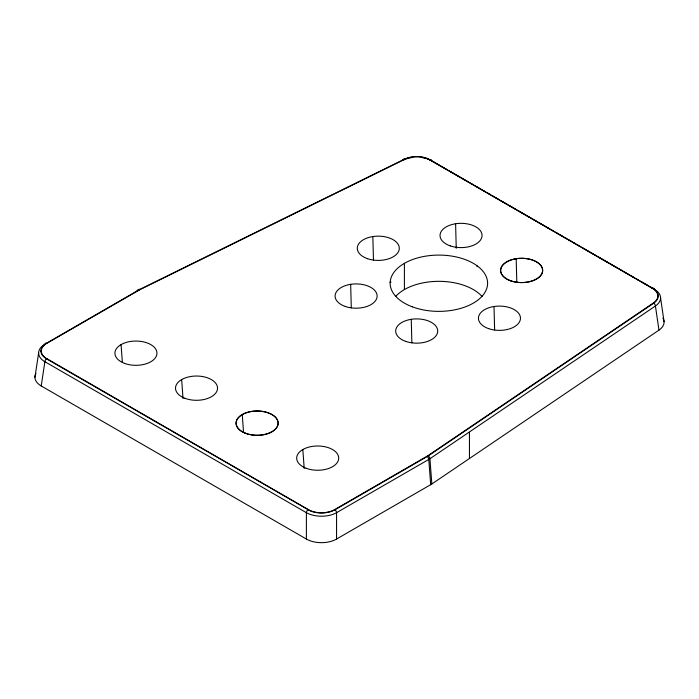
<?xml version="1.0" encoding="UTF-8"?>
<svg xmlns="http://www.w3.org/2000/svg" width="699" height="699" viewBox="0 0 699 699"><rect width="100%" height="100%" fill="white"/><g stroke="black" fill="none" stroke-linecap="round" stroke-linejoin="round"><path stroke-width="1.05" d="M40.909 351.073L40.935 350.47A19.537 11.28 0 0 1 44.378 344.712A18.55 10.712 0 0 1 46.492 343.244L139.538 289.552L404.372 159.223A19.135 11.053 0 0 1 427.98 158.708M34.95 377.233L38.637 352.916M308.276 509.597A2.621 1.512 -60 0 0 307.997 509.789A2.682 1.555 -60 0 0 306.389 512.69L306.389 539.043L41.215 385.944L44.885 361.706A2.682 1.555 -60 0 1 46.492 358.805A2.621 1.512 -60 0 1 46.772 358.622L308.276 509.597A18.742 10.817 0 0 0 311.081 510.934L314.069 511.878A18.585 10.73 0 0 0 325.376 512.533L328.888 511.878A18.69 10.791 0 0 0 334.681 509.597L427.657 455.897L653.399 302.99A18.724 10.808 0 0 0 655.391 301.365L656.754 299.653A18.593 10.738 0 0 0 657.34 293.449L656.195 291.553A18.724 10.808 0 0 0 652.385 288.311L429.946 159.949A18.724 10.808 0 0 0 427.281 158.673L424.45 157.756A18.593 10.738 0 0 0 413.791 156.925L410.462 157.424A18.681 10.782 0 0 0 404.634 159.372L139.8 289.701L46.772 343.375A18.69 10.791 0 0 0 44.474 344.957M44.465 344.991L42.831 346.721A18.585 10.73 0 0 0 41.704 353.248L42.831 355.275A18.69 10.791 0 0 0 46.772 358.622M334.681 509.597A2.621 1.512 60 0 1 334.961 509.789A2.682 1.555 60 0 1 336.569 512.69L336.569 539.043L431.493 484.215L658.956 330.146A21.337 12.32 0 0 0 662.914 318.15M334.961 509.789L427.954 456.071L653.696 303.165A19.292 11.14 0 0 0 658.213 296.114L658.24 295.546A18.978 10.957 0 0 0 652.639 288.259L427.971 158.708M649.563 286.564L654.273 289.281A21.363 12.302 -0.9 0 1 655.435 305.996L429.929 458.727A21.424 11.289 -4.3 0 1 428.784 459.444L336.569 512.682A21.363 12.11 0.2 0 1 306.38 512.69L44.885 361.706M432.777 161.399L439.374 165.209M441.261 166.301L446.914 169.569M449.737 171.194L460.108 177.188M461.995 178.271L468.592 182.081M470.479 183.173L472.358 184.256M475.189 185.89L481.786 189.7M483.673 190.792L485.56 191.875M487.439 192.968L490.27 194.602M492.157 195.685L494.036 196.777M495.923 197.861L498.754 199.495M500.641 200.587L507.238 204.396M509.117 205.48L515.722 209.289M517.601 210.382L536.456 221.26M538.344 222.352L549.65 228.879M551.537 229.971L553.425 231.054M556.247 232.688L558.134 233.781M560.021 234.864L562.844 236.498M564.731 237.59L566.618 238.674M568.505 239.766L571.328 241.4M573.215 242.483L575.102 243.575M576.981 244.659L579.812 246.293M581.699 247.385L588.296 251.194M590.183 252.278L596.78 256.087M598.667 257.18L609.03 263.165M610.917 264.248L617.514 268.058M619.401 269.15L621.289 270.242M624.111 271.867L625.998 272.959M627.885 274.052L630.708 275.677M632.595 276.769L634.482 277.861M636.37 278.945L639.192 280.579M641.079 281.662L647.676 285.472M660.511 297.442L664.05 321.662M658.956 330.146L655.426 305.987A2.682 1.669 55.9 0 0 653.696 303.165A2.621 1.625 55.9 0 0 653.399 302.99M431.842 483.988L429.929 458.727A2.682 1.669 55.9 0 0 428.199 455.905A2.621 1.625 55.9 0 0 427.902 455.731M428.784 459.444L430.689 484.704M302.833 449.544L304.205 468.505M242.247 414.559L243.549 432.471M181.661 379.583L183.033 398.552M121.076 344.607L122.377 362.519M516.185 258.7L516.806 282.23M494.01 306.485L494.63 330.015M455.599 223.724L456.246 248.32M411.248 319.286L411.868 342.816M372.838 236.533L373.458 260.054M350.662 284.31L351.282 307.84M469.448 432.27L469.448 458.509M404.406 263.331L404.406 289.569M336.577 539.051A21.337 12.32 0 0 1 306.38 539.051M41.206 385.953A21.337 12.32 0 0 1 35.946 373.502M477.574 266.083A18.209 10.511 0 0 1 476.971 266.773M390.994 282.012A18.209 10.511 0 0 1 390.007 282.527M426.897 456.36A2.621 1.512 60 0 1 428.74 459.374M137.502 290.819A21.424 13.438 4.4 0 0 137.1 291.046A2.682 1.555 60 0 1 138.987 290.137M138.341 290.382A2.682 1.424 63.8 0 1 139.817 289.412A2.621 1.389 63.8 0 1 140.08 289.561M654.281 289.281A2.682 1.555 -60 0 0 652.665 288.241A2.621 1.512 -60 0 0 652.385 288.381M403.751 159.844A21.363 12.547 -0.2 0 1 411.877 157.563M421.847 157.572A21.363 12.547 -0.2 0 1 431.833 160.857A2.682 1.555 -60 0 0 429.946 159.957M402.895 160.193A2.682 1.424 63.8 0 1 404.372 159.223A2.621 1.389 63.8 0 1 404.634 159.372M44.823 361.741A21.363 12.381 0.9 0 1 44.876 344.275A2.682 1.555 60 0 1 46.492 343.244A2.621 1.512 60 0 1 46.772 343.375M395.94 296.14A48.729 28.135 0 0 1 439.164 281.33A48.729 28.135 0 0 1 482.065 296.446M334.935 509.772A19.022 10.983 0 0 1 322.501 513.005L320.308 512.987A19.537 11.28 0 0 1 310.373 510.934L46.492 358.805A18.969 10.948 0 0 1 40.892 351.073M450.226 245.873A21.014 12.136 0 0 0 482.057 235.677A21.014 12.136 0 0 0 450.846 224.86A21.014 12.136 0 0 0 450.226 245.873M509.921 280.509A21.022 12.136 0 0 0 542.599 271.238A21.022 12.136 0 0 0 512.358 259.53A21.022 12.136 0 0 0 509.921 280.509M345.289 306.459A21.014 12.136 0 0 0 377.119 296.262A21.014 12.136 0 0 0 345.909 285.445A21.014 12.136 0 0 0 345.289 306.459M488.636 328.635A21.014 12.136 0 0 0 520.467 318.438A21.014 12.136 0 0 0 489.256 307.621A21.014 12.136 0 0 0 488.636 328.635M367.464 258.674A21.014 12.136 0 0 0 399.295 248.477A21.014 12.136 0 0 0 368.085 237.669A21.014 12.136 0 0 0 367.464 258.674M405.874 341.435A21.014 12.136 0 0 0 437.705 331.239A21.014 12.136 0 0 0 406.495 320.422A21.014 12.136 0 0 0 405.874 341.435M185.034 398.325A21.022 12.136 0 0 0 217.511 388.827A21.022 12.136 0 0 0 187.026 377.338A21.022 12.136 0 0 0 185.034 398.325M124.448 363.349A21.022 12.136 0 0 0 156.925 353.851A21.022 12.136 0 0 0 126.44 342.361A21.022 12.136 0 0 0 124.448 363.349M245.62 433.301A21.022 12.136 0 0 0 278.097 423.812A21.022 12.136 0 0 0 247.612 412.314A21.022 12.136 0 0 0 245.62 433.301M306.206 468.286A21.022 12.136 0 0 0 338.683 458.789A21.022 12.136 0 0 0 308.198 447.299A21.022 12.136 0 0 0 306.206 468.286M412.227 306.791A48.729 28.135 0 0 0 487.526 284.773A48.729 28.135 0 0 0 416.849 258.132A48.729 28.135 0 0 0 412.227 306.791M510.812 280.849A21.014 12.136 0 0 0 542.642 270.653A21.014 12.136 0 0 0 511.432 259.845A21.014 12.136 0 0 0 510.812 280.849M244.772 432.996A21.014 12.136 0 0 0 278.01 424.424A21.014 12.136 0 0 0 248.538 412.087A21.014 12.136 0 0 0 244.772 432.996"/></g></svg>
